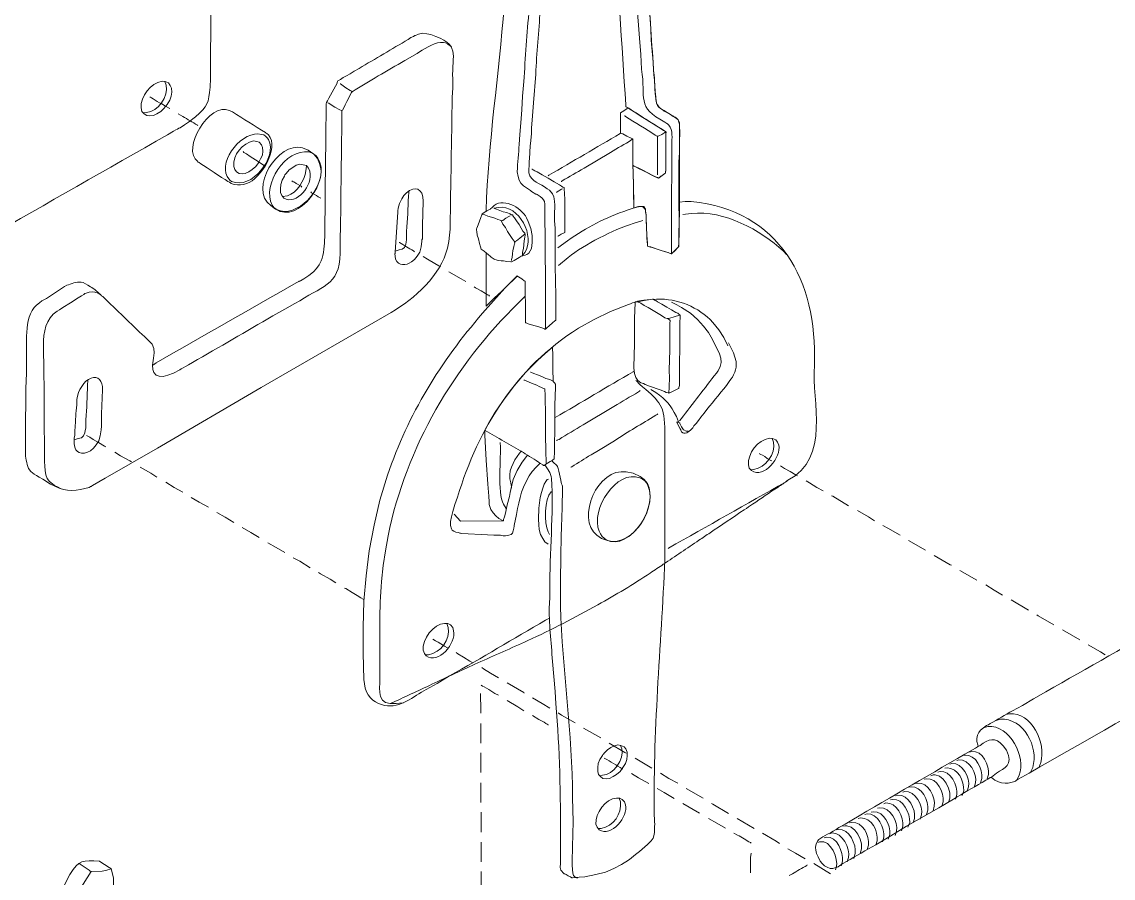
# Model space of a CAD drawing. Extents: x 0 to 593, y 0 to 274.
# Drawn here: x 430.85 to 438.72, y 57.8 to 63.97 of the extents above; entities that cross this region are included whole.
import ezdxf

# ---------------------------------------------------------------- set-up
doc = ezdxf.new("R2010")
doc.units = 0
doc.header["$LTSCALE"] = 0.3
doc.header["$MEASUREMENT"] = 0
doc.layers.add('1', color=1, linetype='CONTINUOUS')

msp = doc.modelspace()

# ---------------------------------------------------------------- linework, layer by layer
at = {"layer": '1', "color": 41, "lineweight": 13}
for points in [[(435.1174, 64.7014, -0.00065), (435.2061, 63.374), (435.2061, 63.3613), (435.2092, 63.3613, 0.003744), (435.4944, 63.1807), (435.4975, 63.1775), (435.4944, 63.1649), (435.4944, 62.9019), (435.4912, 62.8861), (435.4912, 62.8829), (435.488, 62.8797), (435.45, 62.8512), (435.4405, 62.8481), (435.4405, 62.8449), (435.4342, 62.8481, -0.004532), (435.2599, 62.9368), (435.2568, 62.9368), (435.2568, 62.9304, -0.009027), (435.2631, 62.6358), (435.2631, 62.6326), (435.2663, 62.6326), (435.2726, 62.6358), (435.298, 62.639), (435.3106, 62.6421)], [(434.5091, 64.09), (434.5091, 64.0646, 0.008285), (434.4711, 63.5419), (434.4616, 63.4373), (434.4552, 63.3391), (434.4489, 63.2441), (434.4426, 63.1617), (434.4394, 63.1237), (434.4362, 63.0888)], [(433.0644, 63.4215), (433.0898, 63.4658), (433.112, 63.5102), (433.1215, 63.526), (433.1278, 63.5419), (433.131, 63.5482), (433.15, 63.5577), (433.169, 63.5704), (433.1912, 63.5831), (433.2197, 63.5989), (433.2482, 63.6179), (433.283, 63.6369, -0.001287), (433.6379, 63.846), (433.6569, 63.8587), (433.6759, 63.8682), (433.6854, 63.8745), (433.6886, 63.8745), (433.7107, 63.884), (433.7392, 63.8904), (433.7709, 63.8872), (433.7994, 63.8809)], [(433.7012, 63.7446), (433.6125, 63.6939, 0.006227), (433.2323, 63.469), (433.2292, 63.4627), (433.2197, 63.4468), (433.2102, 63.4247), (433.1943, 63.3993), (433.1817, 63.374), (433.1722, 63.3518), (433.1627, 63.3359), (433.1595, 63.3328), (433.1595, 63.2631, 0.002497), (433.15, 62.5471), (433.15, 62.4711), (433.1468, 62.4362), (433.1468, 62.3538)], [(433.9578, 63.5609), (433.9578, 63.4975), (433.9547, 63.4278, -0.000767), (433.9388, 62.4964), (433.9388, 62.4774), (433.9357, 62.4362), (433.9293, 62.3887), (433.9198, 62.3412)], [(429.1582, 61.622), (429.1835, 61.6252), (429.2089, 61.6315), (429.2342, 61.641), (429.2627, 61.6568), (429.2691, 61.66), (429.2786, 61.6664), (429.2912, 61.6727, -0.000046), (431.9017, 63.1585), (431.9461, 63.1839), (431.9619, 63.1934), (431.9746, 63.1997), (431.9841, 63.2061), (431.9905, 63.2092), (431.9936, 63.2092), (432.0253, 63.2314), (432.0538, 63.2504), (432.1045, 63.2884)], [(432.3485, 63.3328), (432.3675, 63.3233), (432.3706, 63.3233, 0.003143), (432.6082, 63.1744), (432.6114, 63.1744), (432.6114, 63.1712), (432.6177, 63.168), (432.6304, 63.1585)], [(434.6453, 62.8639), (434.6517, 62.8671, 0.001893), (435.1649, 63.168), (435.1681, 63.168), (435.1681, 63.1712), (435.1744, 63.168), (435.1839, 63.1649), (435.2124, 63.149), (435.2441, 63.1332), (435.2536, 63.13), (435.2568, 63.1268), (435.2568, 63.0952)], [(435.5387, 63.0857), (435.5387, 62.9843, 0.004725), (435.5356, 62.3475), (435.5356, 62.3)], [(435.2694, 62.6326), (435.2631, 62.6326), (435.2631, 62.6358, 0.012008), (435.2568, 62.9336), (435.2568, 62.9368), (435.2599, 62.9368), (435.2631, 62.9336), (435.2789, 62.9273), (435.3043, 62.9146), (435.3328, 62.9019), (435.3898, 62.8702), (435.4152, 62.8576), (435.4342, 62.8512), (435.4405, 62.8449), (435.4405, 62.8481), (435.4469, 62.8481), (435.4595, 62.8607), (435.4754, 62.8702), (435.488, 62.8797), (435.4912, 62.8829), (435.4912, 62.8924), (435.4944, 62.9051), (435.4944, 62.9843)], [(434.4236, 62.8924), (434.4299, 62.8576), (434.4362, 62.8322), (434.4489, 62.81), (434.4679, 62.791), (434.4901, 62.7752), (434.5186, 62.7562), (434.5249, 62.7498), (434.5566, 62.7308), (434.563, 62.7308), (434.5661, 62.7277), (434.5883, 62.715), (434.6041, 62.7023), (434.6136, 62.6897), (434.62, 62.677), (434.6231, 62.658), (434.6231, 62.5122, -0.0038), (434.6263, 61.7931), (434.6263, 61.7582)], [(433.546, 62.262), (433.5428, 62.2841), (433.5397, 62.3), (433.5428, 62.3031), (433.5428, 62.3126, -0.003264), (433.5618, 62.6009), (433.5618, 62.6104), (433.565, 62.6295), (433.5745, 62.6643), (433.5903, 62.696), (433.6062, 62.7213), (433.6252, 62.7403), (433.6474, 62.7562), (433.6695, 62.7657), (433.6886, 62.7689), (433.7076, 62.7657), (433.7234, 62.753), (433.7361, 62.7372), (433.7424, 62.7118), (433.7456, 62.6801), (433.7392, 62.5059), (433.7392, 62.4077), (433.7361, 62.4014), (433.7361, 62.3918), (433.7297, 62.3507), (433.7202, 62.3126), (433.7012, 62.2841), (433.6822, 62.2588), (433.66, 62.2429)], [(444.4189, 62.6643), (444.3334, 62.6168), (444.2383, 62.5629), (444.1338, 62.5027), (441.669, 61.0993), (440.9403, 60.6842), (440.5792, 60.4783), (440.2244, 60.2756), (440.0501, 60.1773, 0.0004), (438.2348, 59.1445), (438.1461, 59.0939), (438.0669, 59.0463), (437.994, 59.0083)], [(437.7754, 58.4919), (437.8008, 58.5078), (437.8198, 58.5173), (437.8324, 58.5268), (437.8419, 58.5268), (437.8673, 58.5078), (437.8926, 58.4951), (437.9148, 58.4887), (437.9401, 58.4856), (437.9623, 58.4856), (438.0098, 58.4983), (438.0162, 58.5014), (438.0225, 58.5078), (438.0352, 58.5141, 0.000407), (443.0059, 61.3559)], [(431.4265, 61.999), (431.436, 61.9927), (431.4804, 61.9483), (431.5216, 61.9103, 0.000304), (431.7212, 61.717), (431.7338, 61.7075), (431.7909, 61.6505), (431.8035, 61.6188), (431.8067, 61.5872), (431.8004, 61.5491), (431.794, 61.4984), (431.794, 61.5016), (431.8004, 61.5016), (431.8194, 61.5143, 0.000164), (432.83, 62.0909), (432.8395, 62.0972), (432.849, 62.1004), (432.8522, 62.1036), (432.8553, 62.1036), (432.8617, 62.1067), (432.8839, 62.1194), (432.9219, 62.1447), (432.9536, 62.1701), (432.9757, 62.1954), (432.9947, 62.2208), (433.0106, 62.2493)], [(434.1986, 61.9293), (434.1986, 61.923), (434.205, 61.9293, 0.000189), (434.4172, 62.1352), (434.4236, 62.1416), (434.4267, 62.1384), (434.4331, 62.1352), (434.4552, 62.1194), (434.4742, 62.1067), (434.4806, 62.1036), (434.4806, 62.1004)], [(432.8553, 61.961), (432.8205, 61.942), (432.7476, 61.9008), (432.6621, 61.8533, -0.000336), (432.0823, 61.5175), (432.0538, 61.5016), (432.0316, 61.4889), (432.0158, 61.4794), (432, 61.4731), (431.9905, 61.4636), (431.9461, 61.4414), (431.9049, 61.4256), (431.8701, 61.4161), (431.8416, 61.4192), (431.8194, 61.4256), (431.8035, 61.4446), (431.7972, 61.4668), (431.794, 61.4984)], [(435.336, 61.9673), (435.3835, 61.9705), (435.4278, 61.9737, -0.220768), (435.8334, 61.8058), (435.8777, 61.7519), (435.9126, 61.698), (435.9411, 61.6378)], [(435.5356, 61.9515), (435.5736, 61.9325), (435.6084, 61.9135), (435.6718, 61.8723), (435.7225, 61.8279), (435.7668, 61.7804), (435.8017, 61.7329), (435.8302, 61.6822), (435.8809, 61.5808), (435.8904, 61.5491), (435.8936, 61.5175), (435.8872, 61.4889), (435.8714, 61.4573), (435.8682, 61.4541), (435.8587, 61.4414, -0.000035), (435.6053, 61.1119), (435.5958, 61.0993), (435.5926, 61.0961)], [(435.9506, 61.3812), (435.9316, 61.3527, -0.001107), (435.77, 61.1531), (435.7478, 61.1246), (435.7288, 61.0993), (435.713, 61.0771), (435.6971, 61.0612)], [(434.8988, 61.0676), (435.1205, 61.2006, -0.008775), (435.298, 61.3052), (435.3043, 61.3115), (435.3106, 61.3147)], [(436.3751, 60.6684), (436.3656, 60.6621), (436.3593, 60.6589), (436.3593, 60.6557), (436.3561, 60.6557, -0.001975), (435.5134, 60.1805), (435.5102, 60.1773)], [(434.6548, 59.6736), (434.6517, 59.6736), (434.6422, 59.6673), (434.6263, 59.6609, -0.005581), (433.9357, 59.2586), (433.847, 59.2047), (433.7678, 59.1604)], [(434.734, 57.9248), (434.734, 58.0674, 0.022718), (434.7024, 59.059), (434.6992, 59.1002), (434.696, 59.1477), (434.677, 59.3631)], [(437.8324, 58.9164), (437.8198, 58.9069), (437.8103, 58.9038), (437.8071, 58.9006), (437.7976, 58.8943), (437.7849, 58.8848), (437.7627, 58.8689), (437.7501, 58.8499), (437.7406, 58.8309), (437.7374, 58.8087), (437.7374, 58.7865), (437.7437, 58.7612), (437.7469, 58.7517), (437.7406, 58.7485), (437.7279, 58.739), (437.7057, 58.7264, 0.001194), (436.8345, 58.2195), (436.787, 58.1909), (436.7426, 58.1656)]]:
    msp.add_lwpolyline(points, format="xyb", dxfattribs=at)
for points in [[(432.2091, 63.5007), (432.2122, 63.564), (432.2122, 63.7668), (432.2154, 63.884), (432.2154, 64.0551)], [(435.2853, 64.1026), (435.3043, 63.8555), (435.3138, 63.7383), (435.3201, 63.6306)], [(435.374, 64.0931), (435.3867, 63.922), (435.3898, 63.8397), (435.3962, 63.7605), (435.4025, 63.6844), (435.4057, 63.6179)], [(433.9483, 63.7922), (433.923, 63.8112), (433.9072, 63.8207), (433.8913, 63.8238), (433.8691, 63.8238)], [(434.5186, 63.0952), (434.5249, 63.1649), (434.5249, 63.2061), (434.5344, 63.2948), (434.5408, 63.3898), (434.5566, 63.5957)], [(431.8637, 63.545), (431.8859, 63.5419), (431.9081, 63.5324), (431.9208, 63.5134), (431.9303, 63.4943), (431.9334, 63.4658), (431.9271, 63.4373), (431.9176, 63.4088), (431.8986, 63.3771), (431.8764, 63.3486), (431.8542, 63.3264), (431.8257, 63.3106), (431.8004, 63.2979), (431.775, 63.2948), (431.7528, 63.2979), (431.7338, 63.3106), (431.718, 63.3264), (431.7117, 63.3518)], [(431.8827, 63.5419), (431.8922, 63.5165)], [(433.2323, 63.469), (433.2292, 63.4722), (433.2197, 63.4785), (433.188, 63.4975), (433.1595, 63.5197), (433.15, 63.526), (433.1468, 63.526)], [(431.775, 63.431), (431.7782, 63.431)], [(435.355, 62.5217), (435.355, 62.4932), (435.3581, 62.433), (435.3581, 62.4077), (435.3613, 62.3855), (435.3613, 62.3602), (435.3645, 62.357), (435.3708, 62.3538), (435.3867, 62.3507), (435.4025, 62.3443), (435.4469, 62.3285), (435.4912, 62.3158), (435.5102, 62.3095), (435.5261, 62.3031), (435.5324, 62.3), (435.5356, 62.3), (435.5862, 62.3507), (435.5894, 62.3538), (435.5894, 62.4489), (435.5926, 62.6009), (435.5926, 63.1237), (435.5958, 63.1617), (435.5958, 63.187), (435.5926, 63.2124), (435.5926, 63.2346), (435.5894, 63.2504), (435.5831, 63.2662), (435.5704, 63.2789), (435.5609, 63.2853), (435.5577, 63.2853), (435.5451, 63.2948), (435.5007, 63.3201), (435.4817, 63.3296), (435.4754, 63.3359), (435.4564, 63.3486), (435.4437, 63.3613), (435.4342, 63.374), (435.4278, 63.3898), (435.4215, 63.412), (435.4215, 63.431)], [(431.8827, 63.3676), (431.9176, 63.3486)], [(433.1595, 63.3296), (433.1563, 63.3328), (433.1436, 63.3391), (433.1088, 63.3581), (433.0739, 63.3803), (433.0644, 63.3866), (433.0581, 63.3898)], [(435.1681, 63.3106), (435.1681, 63.3169), (435.1807, 63.3233), (435.2124, 63.3454), (435.2188, 63.3518), (435.2219, 63.3518), (435.2251, 63.3486), (435.2346, 63.3423), (435.2473, 63.3359), (435.2789, 63.3169)], [(435.4247, 63.4088), (435.4278, 63.3866), (435.4342, 63.3708), (435.4437, 63.3581), (435.4564, 63.3486), (435.4659, 63.3423), (435.469, 63.3391), (435.4817, 63.3328), (435.5039, 63.3201), (435.5292, 63.3043), (435.5482, 63.2916), (435.5546, 63.2884), (435.5704, 63.2757), (435.5831, 63.2662), (435.5894, 63.2567), (435.5926, 63.2441)], [(431.7497, 63.3201), (431.7275, 63.3169)], [(431.9778, 63.3106), (432.0126, 63.2916)], [(433.0454, 63.3201), (433.0454, 63.2789), (433.0423, 63.2314)], [(435.1966, 63.2948), (435.1997, 63.2948), (435.2029, 63.2916)], [(432.1172, 63.2282), (432.1203, 63.2251)], [(435.4342, 63.1459), (435.4373, 63.149), (435.4437, 63.1522), (435.4659, 63.1617), (435.488, 63.1744), (435.4944, 63.1775), (435.4975, 63.1807)], [(435.4785, 63.1902), (435.488, 63.1839), (435.4944, 63.1807), (435.4944, 63.168)], [(435.488, 63.2504), (435.5007, 63.2409), (435.507, 63.2377), (435.5166, 63.2282)], [(432.5227, 63.1142), (432.5449, 63.111), (432.5639, 63.1047), (432.5797, 63.0857), (432.5861, 63.0667), (432.5892, 63.0413), (432.5861, 63.0128), (432.5734, 62.9843), (432.5575, 62.9558), (432.5385, 62.9304), (432.5132, 62.9082), (432.4878, 62.8924), (432.4625, 62.8797), (432.4403, 62.8766), (432.4181, 62.8797), (432.3991, 62.8924), (432.3865, 62.9082), (432.3801, 62.9304)], [(432.5797, 63.1617), (432.5956, 63.1585), (432.6082, 63.149), (432.6209, 63.1364), (432.6304, 63.1237)], [(435.1681, 63.1712), (435.1681, 63.1744)], [(435.2504, 63.1237), (435.2536, 63.1268), (435.2568, 63.1268)], [(435.4183, 63.1554), (435.431, 63.149), (435.4342, 63.1459)], [(432.4467, 63.0381), (432.453, 63.0318), (432.472, 63.0223), (432.4974, 63.0033), (432.5544, 62.9653), (432.5797, 62.9494), (432.5987, 62.9368), (432.6019, 62.9336), (432.6051, 62.9336)], [(432.8744, 63.0635), (432.9155, 63.0476), (432.9567, 63.0191), (432.9821, 62.9875), (432.9979, 62.9526)], [(432.9219, 63.035), (432.9409, 63.0286), (432.9567, 63.0191), (432.9726, 63.0065), (432.9852, 62.9906)], [(434.9051, 62.9178), (435.0952, 63.0318)], [(432.472, 62.8069), (432.4498, 62.8005), (432.4277, 62.7974), (432.4055, 62.7974), (432.3833, 62.8005), (432.3611, 62.8069), (432.358, 62.81), (432.3485, 62.8164), (432.3358, 62.8227), (432.3168, 62.8354), (432.2914, 62.8512), (432.2376, 62.8861), (432.1869, 62.9209), (432.1615, 62.9368), (432.1425, 62.9494), (432.1299, 62.9589), (432.1203, 62.9621), (432.1203, 62.9653)], [(432.7413, 62.7023), (432.7255, 62.7213), (432.716, 62.7435), (432.716, 62.7689), (432.7191, 62.8005), (432.7286, 62.8322), (432.7445, 62.8607), (432.7476, 62.8702), (432.7508, 62.8734), (432.7571, 62.8797), (432.7793, 62.9051), (432.8047, 62.9241), (432.83, 62.9399), (432.8553, 62.9463), (432.8807, 62.9431), (432.9029, 62.9368), (432.9187, 62.9178), (432.9282, 62.8956)], [(434.5059, 62.9082), (434.5091, 62.9368), (434.5091, 62.9684)], [(435.5894, 62.9621), (435.5894, 62.7847)], [(432.9029, 62.9336), (432.8997, 62.8987)], [(434.5281, 62.9114), (434.5313, 62.9114), (434.5376, 62.9051), (434.5503, 62.8987), (434.5661, 62.8924), (434.6041, 62.8702), (434.6453, 62.8449), (434.6897, 62.8195), (434.7277, 62.7974), (434.7435, 62.7879), (434.753, 62.7815), (434.7625, 62.7784), (434.7625, 62.772)], [(435.2568, 62.9273), (435.2568, 62.9178)], [(435.4342, 62.8956), (435.4342, 62.8702)], [(432.3643, 62.8227), (432.3516, 62.8322), (432.3326, 62.8576)], [(432.7983, 62.8259), (432.8078, 62.8195), (432.8173, 62.8164), (432.83, 62.8069), (432.8649, 62.7879), (432.8712, 62.7815)], [(434.7404, 62.8227), (434.7435, 62.8227), (434.7467, 62.8259)], [(432.7666, 62.7182), (432.7318, 62.715)], [(432.9345, 62.7467), (432.9409, 62.7403), (432.9757, 62.7213), (432.9884, 62.7118), (433.0074, 62.7023)], [(433.641, 62.753), (433.641, 62.7435)], [(434.6865, 62.7118), (434.677, 62.734), (434.6548, 62.7593), (434.639, 62.7689), (434.62, 62.7847)], [(434.7499, 62.7689), (434.7435, 62.7657), (434.7119, 62.7467), (434.7055, 62.7435)], [(432.716, 62.6104), (432.6811, 62.6231), (432.6463, 62.6485)], [(432.6843, 62.6231), (432.6684, 62.6358), (432.6558, 62.6516)], [(433.0391, 62.658), (433.0391, 62.6009), (433.0359, 62.5503), (433.0359, 62.4204)], [(434.1638, 62.3348), (434.1606, 62.338), (434.1606, 62.3443), (434.1574, 62.3507), (434.1511, 62.376), (434.1448, 62.4077), (434.1353, 62.4362), (434.1321, 62.4615), (434.1289, 62.4711), (434.1289, 62.4806), (434.1321, 62.4869), (434.1416, 62.5091), (434.1606, 62.5629), (434.1669, 62.5819), (434.1669, 62.5851), (434.1701, 62.5883), (434.205, 62.6104), (434.224, 62.62), (434.2271, 62.6231), (434.2303, 62.6231), (434.2303, 62.6263), (434.2366, 62.6295), (434.2398, 62.6326), (434.243, 62.6358)], [(434.2873, 62.6358), (434.2556, 62.6295), (434.2588, 62.6263), (434.2747, 62.6231), (434.2968, 62.6136), (434.3222, 62.6041), (434.3475, 62.5978), (434.3697, 62.5883), (434.3824, 62.5819), (434.3887, 62.5819), (434.3919, 62.5788), (434.3919, 62.5756), (434.4045, 62.5598), (434.4172, 62.5376), (434.4362, 62.5122), (434.4521, 62.4869), (434.4647, 62.4647), (434.4774, 62.4489), (434.4806, 62.4457), (434.4806, 62.4362), (434.4774, 62.4204), (434.4742, 62.395), (434.4679, 62.338), (434.4616, 62.3126), (434.4616, 62.2905), (434.4584, 62.2873), (434.4774, 62.3095)], [(435.2219, 62.6168), (435.2884, 62.639)], [(435.3613, 62.357), (435.355, 62.4869), (435.3518, 62.5503), (435.3518, 62.5819), (435.3486, 62.6041), (435.3486, 62.6231), (435.336, 62.6421), (435.3265, 62.6421)], [(435.5926, 62.6738), (435.6338, 62.677), (435.6781, 62.677)], [(434.1701, 62.5883), (434.1733, 62.5851), (434.1891, 62.5819), (434.2113, 62.5724), (434.2366, 62.5661), (434.262, 62.5566), (434.2842, 62.5471), (434.3, 62.5439), (434.3063, 62.5407), (434.319, 62.5154), (434.338, 62.4901), (434.3539, 62.4615)], [(434.1986, 62.6136), (434.1986, 62.6041)], [(434.3095, 62.5344), (434.3127, 62.5376), (434.319, 62.5407), (434.3412, 62.5566), (434.3634, 62.5693), (434.3729, 62.5756)], [(434.4901, 62.5598), (434.5028, 62.5344), (434.5218, 62.4837), (434.5313, 62.433), (434.5313, 62.3823), (434.5249, 62.338), (434.5059, 62.3063), (434.4933, 62.2968), (434.4806, 62.2905), (434.4647, 62.2873), (434.4584, 62.2873), (434.4521, 62.2841), (434.4362, 62.2746), (434.4014, 62.2525), (434.3824, 62.2429), (434.376, 62.2429)], [(435.6179, 62.5851), (435.6781, 62.5914)], [(433.6284, 62.4964), (433.6252, 62.4615), (433.6252, 62.4045), (433.622, 62.3855), (433.6189, 62.3697), (433.6094, 62.3475), (433.5935, 62.3348), (433.5713, 62.3285), (433.5428, 62.319)], [(434.696, 62.4235), (434.696, 62.4869), (434.6928, 62.5376)], [(435.2599, 62.5186), (435.3296, 62.5407)], [(434.4806, 62.4425), (434.4774, 62.4425), (434.4679, 62.4362), (434.4426, 62.414), (434.4172, 62.395), (434.4077, 62.3887), (434.4045, 62.3855)], [(434.715, 62.3443), (434.7847, 62.395)], [(434.7657, 62.4584), (434.7657, 62.4552), (434.7404, 62.4425), (434.7245, 62.433), (434.7182, 62.4299), (434.7182, 62.4267)], [(433.5713, 62.3823), (433.5745, 62.3823)], [(433.6759, 62.3222), (433.6822, 62.3158)], [(435.3645, 62.357), (435.3613, 62.357), (435.3645, 62.357)], [(435.5862, 62.3507), (435.5514, 62.3158), (435.5387, 62.3063), (435.5356, 62.3), (435.5292, 62.3031), (435.5356, 62.3)], [(436.3434, 62.319), (436.3656, 62.2968)], [(433.7456, 62.281), (433.7773, 62.262), (433.8691, 62.2081)], [(434.1986, 62.3095), (434.1986, 62.1764)], [(434.3855, 62.2746), (434.3824, 62.2588), (434.3824, 62.2525)], [(434.7214, 62.2176), (434.7911, 62.2746)], [(433.9293, 62.1701), (434.018, 62.1194), (434.0529, 62.1004)], [(430.9798, 61.9483), (430.9957, 61.961), (431.0305, 61.98), (431.1604, 62.0655), (431.1763, 62.075), (431.1889, 62.0782)], [(431.2935, 62.094), (431.3283, 62.075), (431.3473, 62.0624)], [(434.1733, 61.8723), (434.2525, 61.961), (434.3349, 62.0529), (434.4236, 62.1416)], [(431.417, 62.0085), (431.4012, 62.018), (431.379, 62.0243), (431.36, 62.0275), (431.3378, 62.0243), (431.3156, 62.018), (431.3093, 62.0148), (431.3061, 62.0148), (431.2998, 62.0085), (431.2808, 61.999), (431.2586, 61.9832), (431.2016, 61.9483), (431.1477, 61.9135), (431.1224, 61.8976), (431.1066, 61.8881)], [(434.1131, 62.0624), (434.1226, 62.056), (434.1638, 62.0339), (434.1955, 62.0148), (434.2081, 62.0053), (434.2176, 62.0022), (434.224, 61.9958)], [(434.4806, 61.9958), (434.4331, 61.9483)], [(434.8639, 61.7646), (434.978, 61.8279), (435.0952, 61.885), (435.2251, 61.9356)], [(435.5958, 61.8121), (435.5989, 61.8374), (435.5989, 61.8596), (435.5958, 61.8628), (435.5894, 61.8659), (435.5799, 61.8723), (435.5672, 61.8786), (435.5356, 61.8976), (435.5007, 61.9166), (435.4659, 61.9388), (435.4342, 61.9547), (435.4215, 61.9642), (435.412, 61.9673), (435.4057, 61.9705), (435.4057, 61.9737), (435.3993, 61.9737), (435.3835, 61.9705), (435.3391, 61.9642), (435.2916, 61.9547), (435.2758, 61.9547), (435.2726, 61.9515), (435.2726, 61.9325)], [(435.2916, 61.9547), (435.2948, 61.9547), (435.298, 61.9515), (435.3138, 61.9451), (435.3391, 61.9293), (435.3677, 61.9135), (435.4627, 61.8564), (435.488, 61.8406), (435.5102, 61.8311), (435.5229, 61.8216), (435.5261, 61.8216), (435.5261, 61.8153), (435.5229, 61.8026), (435.5229, 61.6062), (435.5197, 61.4636)], [(433.5143, 61.8786), (433.3274, 61.7709), (432.5766, 61.3369), (431.8289, 60.8997), (431.4519, 60.6842), (431.36, 60.6304), (431.3537, 60.6272), (431.3505, 60.624), (431.3473, 60.624), (431.3442, 60.6209), (431.3378, 60.6177)], [(434.4838, 61.8121), (434.4838, 61.8026), (434.4869, 61.8026), (434.5028, 61.7962), (434.5249, 61.7899), (434.5788, 61.7741), (434.601, 61.7677), (434.62, 61.7614), (434.6231, 61.7582), (434.6263, 61.7582), (434.639, 61.7709), (434.6517, 61.7804), (434.6802, 61.8058), (434.6928, 61.8153), (434.7023, 61.8216), (434.7023, 61.8596)], [(435.507, 61.8343), (435.5134, 61.8343), (435.5229, 61.8374), (435.5546, 61.8469), (435.5926, 61.8596), (435.5989, 61.8596)], [(431.0083, 61.641), (431.0083, 61.565)], [(434.376, 60.6494), (434.3792, 60.6336), (434.3824, 60.6272), (434.3824, 60.6177), (434.376, 60.6019), (434.3729, 60.5797), (434.3665, 60.5512), (434.3507, 60.491), (434.338, 60.4308), (434.3317, 60.4054), (434.3253, 60.3864), (434.3253, 60.3769), (434.3222, 60.3769), (434.3158, 60.3801), (434.2905, 60.3928), (434.2683, 60.4118), (434.2493, 60.434), (434.2335, 60.4593), (434.2208, 60.4942), (434.2208, 60.5132), (434.2176, 60.5543), (434.2113, 60.6399), (434.1986, 60.8141), (434.1955, 60.9028), (434.1891, 60.9947), (434.1891, 61.0296), (434.1955, 61.0391), (434.2145, 61.0739), (434.2556, 61.1404), (434.2937, 61.2006), (434.3285, 61.2545), (434.4045, 61.3527), (434.4838, 61.4446), (434.5249, 61.4889), (434.5725, 61.5333), (434.6231, 61.5808), (434.677, 61.6283), (434.677, 61.6093), (434.6802, 61.5872), (434.6802, 61.4382), (434.6833, 61.4161), (434.6833, 61.3812), (434.6865, 61.3749), (434.696, 61.3654), (434.696, 61.3622), (434.6992, 61.3622), (434.6992, 61.3559)], [(435.9474, 61.66), (435.9823, 61.5872), (436.0013, 61.5238)], [(430.8816, 61.2165), (430.8816, 61.3305), (430.8848, 61.4414), (430.8848, 61.5428)], [(435.2599, 61.4509), (435.2663, 61.4541), (435.2663, 61.4573)], [(435.2631, 61.4858), (435.2631, 61.4794), (435.2694, 61.4382), (435.2789, 61.4097), (435.2916, 61.3876), (435.3138, 61.3717), (435.317, 61.3717), (435.3233, 61.3686), (435.3328, 61.3654), (435.3455, 61.359), (435.3772, 61.3464), (435.4532, 61.321), (435.4849, 61.3084), (435.4975, 61.302), (435.5102, 61.2989), (435.5166, 61.2957), (435.5197, 61.2989), (435.5292, 61.302), (435.5862, 61.3305), (435.5894, 61.3305), (435.5894, 61.3369), (435.5926, 61.3527)], [(436.5652, 61.5048), (436.5652, 61.4984)], [(431.3283, 61.3939), (431.3283, 61.3844)], [(434.4711, 61.3907), (434.4774, 61.3907)], [(434.6833, 61.3812), (434.6802, 61.3844), (434.677, 61.3844), (434.658, 61.3939), (434.6295, 61.4034), (434.601, 61.4161), (434.5693, 61.4287), (434.5439, 61.4382), (434.5249, 61.4446), (434.5218, 61.4478), (434.5186, 61.4478)], [(435.2789, 61.3876), (435.2821, 61.3844), (435.3075, 61.359), (435.3265, 61.3432)], [(431.4329, 61.321), (431.4265, 61.1468), (431.4265, 61.0486), (431.4234, 61.0422), (431.4234, 61.0327), (431.417, 60.9884), (431.4075, 60.9535), (431.3885, 60.925), (431.3695, 60.8997), (431.3473, 60.8807), (431.3252, 60.8712), (431.303, 60.8648)], [(434.6136, 61.3305), (434.6231, 61.3274), (434.6231, 61.321)], [(435.3867, 61.3242), (435.4215, 61.302)], [(435.5166, 61.3084), (435.5166, 61.2957)], [(431.3156, 61.1373), (431.3125, 61.1024), (431.3125, 61.0454), (431.3093, 61.0264), (431.3061, 61.0106), (431.2966, 60.9884), (431.2808, 60.9757), (431.2586, 60.9694), (431.2301, 60.9599)], [(435.4215, 61.1373), (435.431, 61.1436), (435.4373, 61.1468)], [(431.2301, 60.9535), (431.2301, 60.9725), (431.2333, 60.9947), (431.2333, 61.0232), (431.2396, 61.0898)], [(434.6928, 61.1183), (434.696, 61.1214)], [(435.5704, 61.1278), (435.5862, 61.0898)], [(435.6464, 61.0106), (435.6338, 61.0074), (435.6243, 61.0074), (435.6179, 61.0106), (435.6084, 61.0169), (435.6021, 61.0296), (435.6021, 61.0327), (435.5989, 61.0391), (435.5862, 61.0612), (435.5736, 61.0866), (435.5736, 61.0898), (435.5767, 61.0866), (435.5831, 61.0866), (435.5926, 61.0834), (435.5958, 61.0803), (435.5958, 61.0771), (435.5989, 61.0739), (435.6084, 61.0549), (435.6179, 61.0391), (435.6211, 61.0327), (435.6243, 61.0327), (435.6401, 61.0232), (435.6559, 61.0232)], [(431.3188, 60.9915), (431.322, 60.9884), (431.341, 60.9789), (431.3663, 60.963), (431.4044, 60.9409), (431.4487, 60.9155), (431.4582, 60.9092)], [(434.1923, 61.0264), (434.1891, 61.0296)], [(435.488, 61.0169), (435.488, 61.0011)], [(430.8785, 60.8743), (430.8785, 60.9282)], [(431.0147, 60.9345), (431.0147, 60.8585)], [(434.3, 60.9409), (434.3, 60.9345)], [(434.7087, 60.9535), (434.7087, 60.9567), (434.715, 60.9599), (434.7245, 60.963)], [(434.9558, 60.8522), (435.0097, 60.8838), (435.1237, 60.9535)], [(436.242, 60.9725), (436.2642, 60.9694), (436.2864, 60.9599), (436.2991, 60.944), (436.3086, 60.9218)], [(436.2611, 60.9694), (436.2706, 60.944)], [(431.5216, 60.8712), (431.5628, 60.8458), (431.6293, 60.8078), (431.642, 60.8015)], [(434.376, 60.6019), (434.395, 60.6747), (434.4236, 60.7381), (434.4584, 60.7983), (434.4964, 60.849)], [(434.4806, 60.8585), (434.4679, 60.868), (434.4584, 60.8743), (434.4521, 60.8775), (434.4394, 60.8648)], [(434.4679, 60.868), (434.4647, 60.8712)], [(434.6897, 60.8331), (434.6897, 60.8236), (434.677, 60.8141), (434.6612, 60.8046), (434.6422, 60.792), (434.6263, 60.7825), (434.6168, 60.7761), (434.6136, 60.7761), (434.6073, 60.7793)], [(436.1692, 60.8617), (436.1692, 60.8585), (436.1787, 60.8553), (436.1914, 60.849), (436.2072, 60.8395), (436.2262, 60.8268), (436.2516, 60.811), (436.2579, 60.8078)], [(431.0907, 60.6272), (431.059, 60.6399), (431.002, 60.6779), (430.9767, 60.6906), (430.9577, 60.7033), (430.9418, 60.7128), (430.9165, 60.7318), (430.9006, 60.7539)], [(431.7053, 60.7634), (431.7814, 60.7191), (431.8257, 60.6906)], [(434.5883, 60.792), (434.5598, 60.7634), (434.5313, 60.7318), (434.5091, 60.7001)], [(434.6707, 60.6811), (434.6675, 60.6969), (434.658, 60.7254), (434.6422, 60.7508), (434.6231, 60.7793)], [(434.6327, 60.7888), (434.6327, 60.7856)], [(434.6707, 60.811), (434.6833, 60.7983), (434.7087, 60.7761)], [(434.8101, 60.7634), (434.8132, 60.7634), (434.8164, 60.7666)], [(436.1122, 60.7381), (436.0963, 60.7571), (436.09, 60.7793)], [(436.128, 60.7476), (436.1058, 60.7444)], [(436.3213, 60.7729), (436.3498, 60.7539), (436.3909, 60.7318), (436.4353, 60.7064), (436.4448, 60.7001)], [(433.4668, 59.0463), (433.4224, 59.059), (433.4003, 59.0717), (433.3813, 59.0844), (433.3654, 59.1002), (433.3496, 59.1224), (433.3369, 59.1445), (433.3274, 59.1699), (433.3211, 59.2016), (433.3179, 59.2333), (433.3116, 59.4233), (433.3116, 59.6103), (433.3179, 59.7972), (433.3337, 59.9809), (433.3559, 60.1615), (433.3908, 60.3453), (433.4319, 60.5258), (433.489, 60.7064)], [(434.6485, 60.6779), (434.639, 60.6747), (434.6295, 60.6589), (434.6168, 60.6399), (434.6073, 60.6114), (434.5978, 60.5797), (434.5883, 60.5448), (434.5788, 60.4688), (434.5756, 60.3896), (434.5788, 60.3484), (434.582, 60.3136), (434.5915, 60.2787), (434.6073, 60.2502), (434.6231, 60.2249), (434.6453, 60.209)], [(435.2092, 60.7286), (435.2599, 60.7191), (435.3106, 60.6969), (435.3391, 60.6747), (435.3613, 60.6462)], [(435.3075, 60.6874), (435.3265, 60.6779), (435.3423, 60.6652), (435.355, 60.6494), (435.3645, 60.6304)], [(436.505, 60.6652), (436.5303, 60.6494), (436.5842, 60.6177), (436.6286, 60.5924)], [(431.0717, 60.6431), (431.0875, 60.6304), (431.1097, 60.6209), (431.1351, 60.6082)], [(431.8891, 60.6557), (431.9493, 60.6177), (432.0126, 60.5829)], [(434.677, 60.586), (434.6675, 60.586)], [(434.7435, 60.6431), (434.7467, 60.6336), (434.7499, 60.6272)], [(432.0728, 60.5448), (432.1299, 60.51), (432.1964, 60.4751)], [(433.9578, 60.4435), (433.9737, 60.4942), (433.9927, 60.548)], [(436.6888, 60.5575), (436.6983, 60.5543), (436.8123, 60.4847)], [(432.2566, 60.4371), (432.3168, 60.4023), (432.3801, 60.3643)], [(434.4077, 60.3769), (434.4045, 60.3548), (434.4014, 60.3421), (434.4014, 60.3389), (434.3982, 60.3231), (434.395, 60.3041), (434.3887, 60.2882), (434.3792, 60.2787), (434.3634, 60.2724), (434.338, 60.2692), (434.3222, 60.2692), (434.3032, 60.2724), (434.2556, 60.2724), (434.1638, 60.2787), (434.0687, 60.2819), (434.0244, 60.2851), (434.0149, 60.2882), (434.0085, 60.2882), (433.999, 60.2914), (433.98, 60.2946), (433.9673, 60.3009), (433.9547, 60.3104), (433.9483, 60.3199), (433.942, 60.3421), (433.942, 60.3706), (433.9483, 60.4054), (433.9578, 60.4435)], [(434.3253, 60.4973), (434.3444, 60.4656)], [(436.8757, 60.4498), (436.9549, 60.4054), (436.9992, 60.3769)], [(434.3253, 60.3769), (434.0149, 60.3738), (433.9674, 60.4245)], [(432.4403, 60.3294), (432.5037, 60.2914), (432.5639, 60.2565)], [(433.4921, 60.2692), (433.4731, 60.1615), (433.4573, 60.0538), (433.4446, 59.9397)], [(434.6453, 60.2977), (434.6548, 60.2787)], [(435.073, 60.2344), (435.0318, 60.2502), (434.997, 60.2724)], [(435.035, 60.2629), (435.0223, 60.2819), (435.0128, 60.3009)], [(437.0594, 60.3421), (437.0943, 60.3231), (437.183, 60.2724)], [(432.6241, 60.2185), (432.6843, 60.1837), (432.7476, 60.1488)], [(437.2432, 60.2344), (437.3667, 60.1647)], [(432.8078, 60.1108), (432.8553, 60.0855), (432.9314, 60.0379)], [(435.488, 60.1583), (435.488, 60.0981)], [(437.4301, 60.1267), (437.5441, 60.0601), (437.5536, 60.057)], [(434.7372, 60.0728), (434.734, 59.9904), (434.734, 59.7623)], [(432.9916, 60.0031), (433.0042, 59.9936), (433.0739, 59.9556), (433.1151, 59.9302)], [(437.6138, 60.0189), (437.7374, 59.9492)], [(433.1785, 59.8922), (433.188, 59.889), (433.2323, 59.8605), (433.2704, 59.8384), (433.2957, 59.8225), (433.3116, 59.813), (433.3179, 59.8098)], [(434.6548, 59.7782), (434.658, 59.8289), (434.658, 59.889)], [(437.8008, 59.9144), (437.8609, 59.8764), (437.9211, 59.8415)], [(437.9845, 59.8067), (438.1081, 59.7338)], [(438.1683, 59.699), (438.1778, 59.6926), (438.2918, 59.6261)], [(433.8977, 59.6356), (433.923, 59.6356), (433.942, 59.6261), (433.9578, 59.6071), (433.9642, 59.5849)], [(433.9167, 59.6356), (433.9262, 59.6071)], [(438.3552, 59.5912), (438.4787, 59.5184)], [(433.8153, 59.5247), (433.8343, 59.512), (433.8533, 59.5025), (433.8723, 59.4899), (433.8977, 59.474), (433.9198, 59.4614)], [(438.5389, 59.4835), (438.6276, 59.4328), (438.6625, 59.4107)], [(433.7678, 59.4043), (433.7551, 59.4202), (433.7456, 59.4455)], [(433.7836, 59.4107), (433.7614, 59.4107)], [(433.9832, 59.4265), (433.9959, 59.417), (434.037, 59.3948), (434.0814, 59.3663), (434.1036, 59.3536)], [(433.4319, 59.3505), (433.4319, 59.2681)], [(434.1669, 59.3188), (434.1796, 59.3093), (434.2303, 59.2776), (434.2873, 59.2459)], [(434.1638, 59.1921), (434.1733, 59.1857), (434.186, 59.1794), (434.2176, 59.1604), (434.262, 59.1319), (434.2873, 59.1192)], [(434.3507, 59.2079), (434.4711, 59.1382), (434.4742, 59.135)], [(434.1606, 58.9893), (434.1606, 59.0495), (434.1574, 59.0907), (434.1574, 59.1319)], [(434.5344, 59.1002), (434.6041, 59.059), (434.658, 59.0273)], [(433.508, 59.059), (433.5492, 59.059), (433.5745, 59.0622), (433.603, 59.0653)], [(434.3507, 59.0812), (434.4267, 59.0368), (434.4711, 59.0083)], [(434.5344, 58.9735), (434.5788, 58.945), (434.6168, 58.9259), (434.6295, 58.9164), (434.639, 58.9101), (434.6453, 58.9069), (434.6485, 58.9069)], [(434.7182, 58.9925), (434.7435, 58.9766), (434.8417, 58.9196)], [(437.8768, 58.9386), (437.9053, 58.9481)], [(437.9465, 58.9798), (437.9718, 58.9861)], [(434.1606, 58.7739), (434.1606, 58.9164)], [(434.9019, 58.8816), (435.0255, 58.8119)], [(437.7912, 58.8879), (437.8166, 58.8943)], [(435.0857, 58.7739), (435.1997, 58.7073), (435.2092, 58.701)], [(434.1606, 58.5616), (434.1606, 58.7042)], [(435.1681, 58.758), (435.1776, 58.7327)], [(437.6835, 58.7105), (437.6994, 58.7137)], [(437.7469, 58.7517), (437.7501, 58.7517), (437.7596, 58.758)], [(437.9275, 58.7549), (437.9497, 58.7232), (437.9655, 58.6852)], [(435.0508, 58.6662), (435.054, 58.663)], [(435.2726, 58.6662), (435.393, 58.5933)], [(437.541, 58.6218), (437.5568, 58.6281)], [(437.5917, 58.6503), (437.6075, 58.6535)], [(437.636, 58.6852), (437.6519, 58.6883)], [(438.1968, 58.6345), (438.1841, 58.5965)], [(435.0382, 58.5426), (435.016, 58.5394)], [(435.1807, 58.5901), (435.1839, 58.5901)], [(435.2473, 58.5553), (435.298, 58.5236), (435.3708, 58.4824)], [(435.4564, 58.5584), (435.5166, 58.5204), (435.5799, 58.4856)], [(437.4047, 58.5394), (437.4206, 58.5458), (437.4364, 58.5458), (437.4681, 58.5363), (437.4934, 58.5141), (437.5156, 58.4856), (437.5315, 58.4507), (437.541, 58.4159), (437.541, 58.3779), (437.5315, 58.3462)], [(437.4554, 58.5648), (437.4713, 58.5711)], [(437.5061, 58.5933), (437.522, 58.5965)], [(437.8198, 58.5489), (437.8103, 58.5173)], [(437.8546, 58.5394), (437.8419, 58.5299), (437.8388, 58.5268)], [(438.0415, 58.5426), (438.0257, 58.5078)], [(438.1397, 58.5996), (438.1239, 58.5648)], [(434.1606, 58.3462), (434.1606, 58.4887)], [(437.2463, 58.4571), (437.2622, 58.4602)], [(437.2939, 58.4824), (437.3097, 58.4856)], [(437.3572, 58.5141), (437.3731, 58.5173)], [(437.6772, 58.4602), (437.6677, 58.4286)], [(437.7279, 58.4887), (437.7184, 58.4539)], [(437.7722, 58.5204), (437.7627, 58.4887)], [(434.8227, 58.381), (434.8259, 58.21), (434.8227, 58.0262)], [(435.431, 58.4476), (435.4817, 58.419), (435.5546, 58.3747)], [(435.6401, 58.4476), (435.7637, 58.3779)], [(437.1513, 58.3937), (437.1671, 58.4)], [(437.202, 58.4222), (437.2178, 58.4254)], [(437.5917, 58.4032), (437.5822, 58.3715)], [(437.6423, 58.4317), (437.6297, 58.3969)], [(435.1395, 58.3779), (435.1617, 58.3779), (435.1807, 58.3684), (435.1966, 58.3525), (435.2029, 58.3303)], [(435.1586, 58.3779), (435.1681, 58.3525)], [(435.6179, 58.3398), (435.7383, 58.2701)], [(435.8239, 58.3398), (435.8334, 58.3335), (435.9474, 58.267)], [(437.0087, 58.042), (437.1164, 58.1054), (437.2305, 58.1751), (437.4618, 58.3082), (437.5695, 58.3715)], [(437.0214, 58.305), (437.0372, 58.3082)], [(437.0658, 58.3367), (437.0816, 58.343)], [(437.1133, 58.3652), (437.1291, 58.3684)], [(437.4301, 58.3208), (437.4206, 58.286)], [(437.4934, 58.3525), (437.4839, 58.3208)], [(434.1638, 58.1339), (434.1638, 58.2765)], [(435.8017, 58.2321), (435.8619, 58.1973), (435.9252, 58.1624)], [(436.0076, 58.2321), (436.1312, 58.1593)], [(436.882, 58.2321), (436.8978, 58.2353)], [(436.9295, 58.2606), (436.9454, 58.2638)], [(436.9739, 58.2765), (436.9897, 58.2797)], [(437.2875, 58.2321), (437.278, 58.2004)], [(437.3382, 58.2575), (437.3287, 58.2258)], [(437.3826, 58.2923), (437.3731, 58.2606)], [(435.0128, 58.1498), (435.0002, 58.1688), (434.9906, 58.1909)], [(435.0287, 58.1593), (435.0065, 58.1593)], [(435.412, 58.2131), (435.4152, 58.1846), (435.412, 58.1783), (435.412, 58.1308), (435.4088, 58.1054), (435.4025, 58.0896), (435.3898, 58.0706), (435.3803, 58.0611)], [(436.7236, 58.1498), (436.7394, 58.1529)], [(436.768, 58.1751), (436.7838, 58.1783), (436.7996, 58.1783), (436.8313, 58.1688), (436.8567, 58.1466), (436.8788, 58.1181), (436.8947, 58.0832), (436.9042, 58.0484), (436.9042, 58.0135), (436.8947, 57.9787)], [(436.8186, 58.2004), (436.8345, 58.2036)], [(437.202, 58.1751), (437.1925, 58.1434)], [(437.2527, 58.2036), (437.24, 58.1688)], [(435.9854, 58.1244), (436.0108, 58.1117)], [(436.1914, 58.1244), (436.2896, 58.0674), (436.3149, 58.0515)], [(436.6349, 58.0927), (436.6507, 58.0959)], [(436.6761, 58.1212), (436.6919, 58.1276)], [(437.0182, 58.0706), (437.0087, 58.0389)], [(437.0658, 58.0959), (437.0563, 58.0642)], [(437.1101, 58.1149), (437.0974, 58.0832)], [(437.1576, 58.1403), (437.1481, 58.1086)], [(434.1638, 57.9185), (434.1638, 58.0611)], [(436.1058, 58.0579), (436.109, 58.0547)], [(436.3751, 58.0135), (436.429, 57.9819), (436.4987, 57.9407)], [(436.5905, 58.0579), (436.6032, 58.0642)], [(436.9549, 58.0389), (436.9454, 58.0072)], [(431.5121, 57.7379), (431.5121, 57.8013), (431.5057, 57.833), (431.4962, 57.8678), (431.4931, 57.871), (431.4804, 57.8773), (431.4139, 57.9217), (431.4107, 57.9248)], [(435.2251, 57.9312), (435.1744, 57.8995), (435.1205, 57.871), (435.0603, 57.8456), (434.9906, 57.8266), (434.9114, 57.8108), (434.8703, 57.8076), (434.8227, 57.8044), (434.8164, 57.8044), (434.8069, 57.8108), (434.7911, 57.8171), (434.7752, 57.8266), (434.7657, 57.833), (434.7625, 57.833), (434.753, 57.8425)], [(436.109, 57.9819), (436.109, 57.9787), (436.1058, 57.9533), (436.1058, 57.8393)], [(436.6064, 57.9248), (436.6222, 57.9058), (436.6381, 57.89), (436.6571, 57.8805), (436.6792, 57.871), (436.6983, 57.871), (436.7204, 57.8773), (436.7268, 57.8805), (436.7299, 57.8805), (436.7363, 57.8836), (436.7489, 57.8931), (436.7711, 57.9058), (436.7965, 57.9217)], [(436.768, 57.9248), (436.7584, 57.89)], [(436.8123, 57.9502), (436.8028, 57.9185)], [(436.8598, 57.9787), (436.8503, 57.9438)], [(431.4962, 57.8678), (431.4645, 57.8583), (431.4297, 57.852), (431.3505, 57.8488), (431.2935, 57.7569), (431.2618, 57.7126), (431.2206, 57.6714), (431.2396, 57.5985), (431.2491, 57.5605), (431.2523, 57.5225)], [(431.2681, 57.9058), (431.2713, 57.9026), (431.3378, 57.8583), (431.3442, 57.852), (431.3505, 57.8488)], [(434.1638, 57.7062), (434.1638, 57.8488)], [(436.3846, 57.8203), (436.4068, 57.833)], [(436.5113, 57.8931), (436.5145, 57.8963)], [(436.562, 57.9058), (436.6824, 57.833)], [(436.7236, 57.8773), (436.7173, 57.8615)], [(431.1984, 57.8266), (431.1699, 57.7728), (431.1446, 57.7221), (431.1446, 57.7157), (431.1477, 57.6999)], [(434.8291, 57.8203), (434.8417, 57.8076), (434.8513, 57.8044), (434.8608, 57.8044)]]:
    msp.add_lwpolyline(points, dxfattribs=at)
msp.add_lwpolyline([(435.1934, 58.7485), (435.2061, 58.7327), (435.2156, 58.7105), (435.2156, 58.6852), (435.2124, 58.6567), (435.2029, 58.6281), (435.1649, 58.5711), (435.1395, 58.5489), (435.1142, 58.5331), (435.0889, 58.5204), (435.0635, 58.5173), (435.0413, 58.5204), (435.0223, 58.5331), (435.0097, 58.5489), (435.0033, 58.5711), (435.0033, 58.5996), (435.0065, 58.6281), (435.0192, 58.6567), (435.0382, 58.6852), (435.0413, 58.6915), (435.0445, 58.6947), (435.0508, 58.701), (435.073, 58.7264), (435.0984, 58.7422), (435.1237, 58.7549), (435.1491, 58.7612), (435.1712, 58.758)], close=True, dxfattribs=at)
msp.add_ellipse((431.3409, 61.2855), major_axis=(0.0577, 0.1194), ratio=0.604322, start_param=5.286081, end_param=8.41683, dxfattribs=at)
for points in [[(429.4781, 63.7066), (429.8788, 64.4248), (430.7217, 65.3895), (431.6578, 65.1006)], [(434.3285, 64.0836), (434.2918, 63.5992), (434.2139, 63.0974), (434.1986, 62.6136)], [(434.5566, 63.5957), (434.5636, 63.7493), (434.5794, 63.9024), (434.5883, 64.0551)], [(435.4215, 63.431), (435.4029, 63.6474), (435.3918, 63.8664), (435.374, 64.0836)], [(433.8691, 63.8238), (433.8186, 63.8221), (433.7428, 63.7712), (433.7012, 63.7446)], [(433.7994, 63.8809), (434.0181, 63.8103), (433.9515, 63.7419), (433.9578, 63.5609)], [(435.3201, 63.6306), (435.352, 63.4214), (435.2783, 63.358), (435.488, 63.2504)], [(435.4057, 63.6179), (435.4171, 63.5486), (435.4122, 63.4773), (435.4247, 63.4088)], [(431.7117, 63.3518), (431.7045, 63.434), (431.7817, 63.5327), (431.8637, 63.545)], [(431.8922, 63.5165), (431.91, 63.4365), (431.8354, 63.3243), (431.7497, 63.3201)], [(432.1045, 63.2884), (432.1905, 63.3641), (432.199, 63.3893), (432.2091, 63.5007)], [(431.7782, 63.431), (431.7921, 63.4159), (431.8629, 63.3814), (431.8827, 63.3676)], [(433.0644, 63.4215), (433.0346, 63.3657), (433.0485, 63.3886), (433.0454, 63.3201)], [(432.1203, 62.9653), (431.9963, 63.0532), (432.2049, 63.401), (432.3485, 63.3328)], [(432.0126, 63.2916), (432.0466, 63.2688), (432.0825, 63.2497), (432.1172, 63.2282)], [(435.1681, 63.1744), (435.1681, 63.2198), (435.1681, 63.2652), (435.1681, 63.3106)], [(435.2029, 63.2916), (435.2716, 63.2463), (435.3545, 63.2009), (435.4183, 63.1554)], [(435.2789, 63.3169), (435.3427, 63.2705), (435.4132, 63.2337), (435.4785, 63.1902)], [(432.3326, 62.8576), (432.2682, 62.9771), (432.4454, 63.1959), (432.5797, 63.1617)], [(433.0423, 63.2314), (433.0444, 63.0391), (433.0375, 62.8501), (433.0391, 62.658)], [(435.5166, 63.2282), (435.5496, 63.1919), (435.5356, 63.1299), (435.5387, 63.0857)], [(435.5926, 63.2441), (435.5915, 63.1511), (435.5956, 63.0539), (435.5894, 62.9621)], [(432.6304, 63.1237), (432.6968, 62.9946), (432.5045, 62.7575), (432.3643, 62.8227)], [(432.3801, 62.9304), (432.3688, 63.0115), (432.4444, 63.1016), (432.5227, 63.1142)], [(432.6304, 63.1585), (432.7117, 63.0627), (432.5745, 62.8413), (432.472, 62.8069)], [(432.6463, 62.6485), (432.4833, 62.769), (432.6991, 63.1144), (432.8744, 63.0635)], [(435.0952, 63.0318), (435.1472, 63.0649), (435.1979, 63.0892), (435.2504, 63.1237)], [(435.4342, 63.1459), (435.4342, 63.0624), (435.4342, 62.979), (435.4342, 62.8956)], [(435.4944, 63.168), (435.4944, 63.1068), (435.4944, 63.0455), (435.4944, 62.9843)], [(432.6558, 62.6516), (432.5816, 62.8001), (432.7531, 63.0605), (432.9219, 63.035)], [(434.4362, 63.0888), (434.4351, 63.024), (434.4253, 62.9585), (434.4236, 62.8924)], [(434.5091, 62.9684), (434.5146, 63.0105), (434.5126, 63.053), (434.5186, 63.0952)], [(435.2568, 63.0952), (435.2568, 63.0392), (435.2568, 62.9832), (435.2568, 62.9273)], [(432.9852, 62.9906), (433.092, 62.8355), (432.8396, 62.5103), (432.6843, 62.6231)], [(432.9979, 62.9526), (433.0553, 62.81), (432.8697, 62.5745), (432.716, 62.6104)], [(432.9282, 62.8956), (432.9552, 62.794), (432.8292, 62.6484), (432.7413, 62.7023)], [(432.8997, 62.8987), (432.8891, 62.83), (432.8361, 62.741), (432.7666, 62.7182)], [(434.62, 62.7847), (434.5711, 62.8134), (434.4982, 62.8362), (434.5059, 62.9082)], [(434.7467, 62.8259), (434.7984, 62.8584), (434.8524, 62.8865), (434.9051, 62.9178)], [(433.641, 62.7435), (433.6339, 62.6628), (433.6353, 62.577), (433.6284, 62.4964)], [(434.243, 62.6358), (434.3095, 62.7159), (434.4519, 62.6361), (434.4901, 62.5598)], [(434.6928, 62.5376), (434.6897, 62.581), (434.6998, 62.6793), (434.6865, 62.7118)], [(434.7625, 62.772), (434.7684, 62.6676), (434.7649, 62.5634), (434.7657, 62.4584)], [(435.5894, 62.7847), (435.5858, 62.6468), (435.595, 62.4875), (435.5862, 62.3507)], [(434.2873, 62.6358), (434.4368, 62.6557), (434.5562, 62.4254), (434.4774, 62.3095)], [(435.3265, 62.6421), (435.3063, 62.6428), (435.2885, 62.641), (435.2694, 62.6326)], [(435.3106, 62.6421), (435.3688, 62.6433), (435.3448, 62.5552), (435.355, 62.5217)], [(435.6781, 62.677), (436.3117, 62.6163), (436.5899, 62.105), (436.5652, 61.5048)], [(434.7847, 62.395), (434.9286, 62.4926), (435.0562, 62.5626), (435.2219, 62.6168)], [(435.6781, 62.5914), (435.9169, 62.6155), (436.172, 62.4752), (436.3434, 62.319)], [(434.7911, 62.2746), (434.9089, 62.3697), (435.1146, 62.4742), (435.2599, 62.5186)], [(433.0359, 62.4204), (433.0301, 62.3652), (433.0322, 62.3006), (433.0106, 62.2493)], [(434.3539, 62.4615), (434.4296, 62.3377), (434.4039, 62.4353), (434.3855, 62.2746)], [(434.7023, 61.8596), (434.703, 62.0474), (434.6937, 62.2352), (434.696, 62.4235)], [(433.1468, 62.3538), (433.1577, 62.0781), (433.0396, 62.0835), (432.8553, 61.961)], [(433.9198, 62.3412), (433.8744, 62.1479), (433.6815, 61.9745), (433.5143, 61.8786)], [(433.5745, 62.3823), (433.6078, 62.3625), (433.6412, 62.3402), (433.6759, 62.3222)], [(434.376, 62.2429), (434.2118, 62.2638), (434.2911, 62.2435), (434.1638, 62.3348)], [(435.5292, 62.3031), (435.475, 62.3212), (435.4179, 62.3373), (435.3645, 62.357)], [(435.3645, 62.357), (435.4179, 62.3373), (435.475, 62.3212), (435.5292, 62.3031)], [(433.66, 62.2429), (433.6207, 62.2144), (433.5694, 62.2131), (433.546, 62.262)], [(434.1986, 62.1764), (434.1986, 62.094), (434.1986, 62.0117), (434.1986, 61.9293)], [(431.1889, 62.0782), (431.22, 62.0911), (431.2598, 62.1042), (431.2935, 62.094)], [(434.4806, 62.1004), (434.4789, 62.0028), (434.4851, 61.9095), (434.4838, 61.8121)], [(431.3473, 62.0624), (431.37, 62.0537), (431.4073, 62.0175), (431.4265, 61.999)], [(430.8848, 61.5428), (430.8928, 61.6732), (430.8565, 61.8674), (430.9798, 61.9483)], [(434.4331, 61.9483), (433.967, 61.4946), (433.6232, 60.9091), (433.4921, 60.2692)], [(435.2251, 61.9356), (435.2702, 61.9519), (435.285, 61.9612), (435.336, 61.9673)], [(435.2726, 61.9325), (435.2643, 61.7904), (435.2722, 61.6287), (435.2631, 61.4858)], [(431.1066, 61.8881), (431.0232, 61.8334), (431.0072, 61.7338), (431.0083, 61.641)], [(433.489, 60.7064), (433.6371, 61.1455), (433.8708, 61.5232), (434.1733, 61.8723)], [(433.9927, 60.548), (434.1484, 61.0522), (434.4095, 61.4761), (434.8639, 61.7646)], [(435.5926, 61.3527), (435.5914, 61.5064), (435.5978, 61.6579), (435.5958, 61.8121)], [(431.0083, 61.565), (431.0143, 61.355), (431.0106, 61.1447), (431.0147, 60.9345)], [(434.696, 61.1214), (434.8855, 61.2285), (435.0714, 61.3433), (435.2599, 61.4509)], [(435.5197, 61.4636), (435.5194, 61.4055), (435.5216, 61.3646), (435.5166, 61.3084)], [(436.0013, 61.5238), (436.007, 61.4692), (435.9853, 61.4221), (435.9506, 61.3812)], [(436.5652, 61.4984), (436.5473, 61.2263), (436.6836, 60.8332), (436.3751, 60.6684)], [(431.3283, 61.3844), (431.3199, 61.3102), (431.3237, 61.2131), (431.3156, 61.1373)], [(434.4774, 61.3907), (434.5142, 61.371), (434.5754, 61.3505), (434.6136, 61.3305)], [(434.6231, 61.321), (434.6292, 61.1449), (434.6245, 60.9629), (434.6327, 60.7888)], [(434.6992, 61.3559), (434.6916, 61.1852), (434.6959, 61.0061), (434.6897, 60.8331)], [(435.3265, 61.3432), (435.4533, 61.2335), (435.487, 61.2082), (435.488, 61.0169)], [(435.4215, 61.302), (435.5017, 61.2452), (435.5272, 61.215), (435.5704, 61.1278)], [(430.8785, 60.9282), (430.879, 61.0243), (430.8765, 61.1204), (430.8816, 61.2165)], [(431.2396, 61.0898), (431.2384, 61.1402), (431.2488, 61.2003), (431.2491, 61.2513)], [(435.1237, 60.9535), (435.22, 61.0195), (435.3232, 61.0745), (435.4215, 61.1373)], [(434.7245, 60.963), (434.7774, 60.9979), (434.8437, 61.0355), (434.8988, 61.0676)], [(435.6971, 61.0612), (435.6898, 61.0395), (435.6636, 61.0239), (435.6464, 61.0106)], [(434.4647, 60.8712), (434.372, 60.9186), (434.2834, 60.9787), (434.1923, 61.0264)], [(435.488, 61.0011), (435.488, 60.7201), (435.488, 60.4392), (435.488, 60.1583)], [(431.303, 60.8648), (431.2423, 60.8606), (431.2256, 60.9002), (431.2301, 60.9535)], [(434.3, 60.9345), (434.31, 60.8338), (434.2757, 60.5791), (434.3253, 60.4973)], [(436.09, 60.7793), (436.0841, 60.8648), (436.1552, 60.9587), (436.242, 60.9725)], [(436.3086, 60.9218), (436.331, 60.8379), (436.2014, 60.6755), (436.1122, 60.7381)], [(436.2706, 60.944), (436.2872, 60.8606), (436.2129, 60.7585), (436.128, 60.7476)], [(430.9006, 60.7539), (430.8873, 60.7925), (430.8761, 60.8331), (430.8785, 60.8743)], [(431.0147, 60.8585), (431.0197, 60.7962), (431.0048, 60.6754), (431.0717, 60.6431)], [(434.4394, 60.8648), (434.3941, 60.8043), (434.3506, 60.7269), (434.376, 60.6494)], [(434.6073, 60.7793), (434.5669, 60.8081), (434.523, 60.8328), (434.4806, 60.8585)], [(434.8164, 60.7666), (434.8632, 60.7944), (434.9083, 60.8253), (434.9558, 60.8522)], [(434.7087, 60.7761), (434.7194, 60.7672), (434.7365, 60.6623), (434.7435, 60.6431)], [(434.997, 60.2724), (434.8442, 60.3947), (435.0047, 60.764), (435.2092, 60.7286)], [(435.0128, 60.3009), (434.9509, 60.4596), (435.1379, 60.7481), (435.3075, 60.6874)], [(434.5091, 60.7001), (434.4438, 60.5888), (434.4333, 60.5022), (434.4077, 60.3769)], [(434.658, 59.889), (434.6568, 60.1335), (434.6854, 60.4401), (434.6707, 60.6811)], [(431.3378, 60.6177), (431.2547, 60.5913), (431.1699, 60.5823), (431.0907, 60.6272)], [(434.6675, 60.586), (434.6164, 60.5327), (434.6187, 60.3631), (434.6453, 60.2977)], [(434.7499, 60.6272), (434.7474, 60.4425), (434.7381, 60.2577), (434.7372, 60.0728)], [(435.3645, 60.6304), (435.4514, 60.4467), (435.1845, 60.1103), (435.035, 60.2629)], [(435.3613, 60.6462), (435.4412, 60.4896), (435.2633, 60.179), (435.073, 60.2344)], [(435.488, 60.0981), (435.4596, 59.4645), (435.3992, 58.8504), (435.412, 58.2131)], [(433.4446, 59.9397), (433.4269, 59.7378), (433.4326, 59.5524), (433.4319, 59.3505)], [(434.677, 59.3631), (434.669, 59.5055), (434.6496, 59.6356), (434.6548, 59.7782)], [(434.734, 59.7623), (434.749, 59.3066), (434.8194, 58.8367), (434.8227, 58.381)], [(433.7456, 59.4455), (433.7342, 59.5174), (433.8227, 59.6373), (433.8977, 59.6356)], [(433.9642, 59.5849), (433.9872, 59.4937), (433.8508, 59.3379), (433.7678, 59.4043)], [(433.9262, 59.6071), (433.9416, 59.5246), (433.8718, 59.4255), (433.7836, 59.4107)], [(433.4319, 59.2681), (433.4406, 59.197), (433.3986, 59.0664), (433.508, 59.059)], [(433.7678, 59.1604), (433.6722, 59.1124), (433.5833, 59.0228), (433.4668, 59.0463)], [(437.994, 59.0083), (437.9441, 58.9835), (437.8842, 58.9385), (437.8324, 58.9164)], [(437.9053, 58.9481), (438.0744, 58.955), (438.1838, 58.7487), (438.1397, 58.5996)], [(437.9718, 58.9861), (438.1287, 59.0017), (438.2411, 58.7738), (438.1968, 58.6345)], [(437.8166, 58.8943), (437.9745, 58.9092), (438.0934, 58.6724), (438.0415, 58.5426)], [(437.7596, 58.758), (437.8233, 58.8014), (437.8681, 58.8254), (437.9275, 58.7549)], [(435.1776, 58.7327), (435.1974, 58.6613), (435.1153, 58.5436), (435.0382, 58.5426)], [(437.6519, 58.6883), (437.7273, 58.6957), (437.7835, 58.5847), (437.7722, 58.5204)], [(437.6994, 58.7137), (437.7769, 58.7238), (437.8296, 58.6109), (437.8198, 58.5489)], [(435.054, 58.663), (435.0943, 58.6468), (435.1401, 58.611), (435.1807, 58.5901)], [(437.5568, 58.6281), (437.6336, 58.6321), (437.687, 58.528), (437.6772, 58.4602)], [(437.6075, 58.6535), (437.6816, 58.6611), (437.7383, 58.552), (437.7279, 58.4887)], [(437.9655, 58.6852), (437.9867, 58.5956), (437.914, 58.5923), (437.8546, 58.5394)], [(437.4713, 58.5711), (437.5467, 58.5785), (437.6029, 58.4675), (437.5917, 58.4032)], [(437.522, 58.5965), (437.6012, 58.5961), (437.6457, 58.5012), (437.6423, 58.4317)], [(437.2622, 58.4602), (437.3376, 58.4676), (437.3938, 58.3566), (437.3826, 58.2923)], [(437.3097, 58.4856), (437.3872, 58.4957), (437.4399, 58.3828), (437.4301, 58.3208)], [(437.3731, 58.5173), (437.4506, 58.5274), (437.5033, 58.4145), (437.4934, 58.3525)], [(437.5695, 58.3715), (437.6377, 58.4149), (437.7071, 58.45), (437.7754, 58.4919)], [(437.1671, 58.4), (437.2439, 58.4039), (437.2973, 58.2999), (437.2875, 58.2321)], [(437.2178, 58.4254), (437.2932, 58.4328), (437.3495, 58.3218), (437.3382, 58.2575)], [(434.9906, 58.1909), (434.9833, 58.2679), (435.0591, 58.374), (435.1395, 58.3779)], [(435.2029, 58.3303), (435.2278, 58.248), (435.1012, 58.0914), (435.0128, 58.1498)], [(435.1681, 58.3525), (435.1788, 58.2647), (435.1164, 58.1748), (435.0287, 58.1593)], [(437.0372, 58.3082), (437.1126, 58.3156), (437.1689, 58.2046), (437.1576, 58.1403)], [(437.0816, 58.343), (437.157, 58.3504), (437.2132, 58.2394), (437.202, 58.1751)], [(437.1291, 58.3684), (437.2059, 58.3777), (437.255, 58.2671), (437.2527, 58.2036)], [(436.8978, 58.2353), (436.9789, 58.2393), (437.0261, 58.1404), (437.0182, 58.0706)], [(436.9454, 58.2638), (437.0208, 58.2712), (437.077, 58.1602), (437.0658, 58.0959)], [(436.9897, 58.2797), (437.0717, 58.2808), (437.1129, 58.1852), (437.1101, 58.1149)], [(436.7426, 58.1656), (436.6304, 58.0879), (436.515, 58.0922), (436.6064, 57.9248)], [(436.7394, 58.1529), (436.8157, 58.1579), (436.8696, 58.0441), (436.8598, 57.9787)], [(436.8345, 58.2036), (436.9156, 58.2076), (436.9627, 58.1087), (436.9549, 58.0389)], [(436.0108, 58.1117), (436.0432, 58.0948), (436.0735, 58.0744), (436.1058, 58.0579)], [(436.6032, 58.0642), (436.6851, 58.0785), (436.7405, 57.9409), (436.7236, 57.8773)], [(436.6507, 58.0959), (436.7282, 58.1057), (436.7758, 57.9861), (436.768, 57.9248)], [(436.6919, 58.1276), (436.7683, 58.1299), (436.8232, 58.0168), (436.8123, 57.9502)], [(434.8227, 58.0262), (434.8227, 58.0023), (434.8124, 57.8551), (434.8291, 57.8203)], [(435.3803, 58.0611), (435.3328, 58.0157), (435.2769, 57.9717), (435.2251, 57.9312)], [(436.7965, 57.9217), (436.8683, 57.9609), (436.9353, 58.0035), (437.0087, 58.042)], [(431.4107, 57.9248), (431.2923, 57.9261), (431.2647, 57.9381), (431.1984, 57.8266)], [(434.753, 57.8425), (434.7235, 57.8632), (434.7371, 57.8892), (434.734, 57.9248)], [(436.4068, 57.833), (436.44, 57.8519), (436.4781, 57.8761), (436.5113, 57.8931)]]:
    msp.add_open_spline(points, degree=3, dxfattribs=at)
msp.add_spline([(433.508, 59.059), (433.8084, 59.1987), (434.1394, 59.3527), (434.4989, 59.5132), (435.0049, 59.7713), (435.3826, 60.0005), (435.4764, 60.0636), (435.7336, 60.2367), (435.8133, 60.2903), (436.06, 60.4563), (436.1199, 60.4967), (436.3033, 60.6201), (436.3751, 60.6684)], degree=3, dxfattribs=at)

doc.saveas('drawing.dxf')
